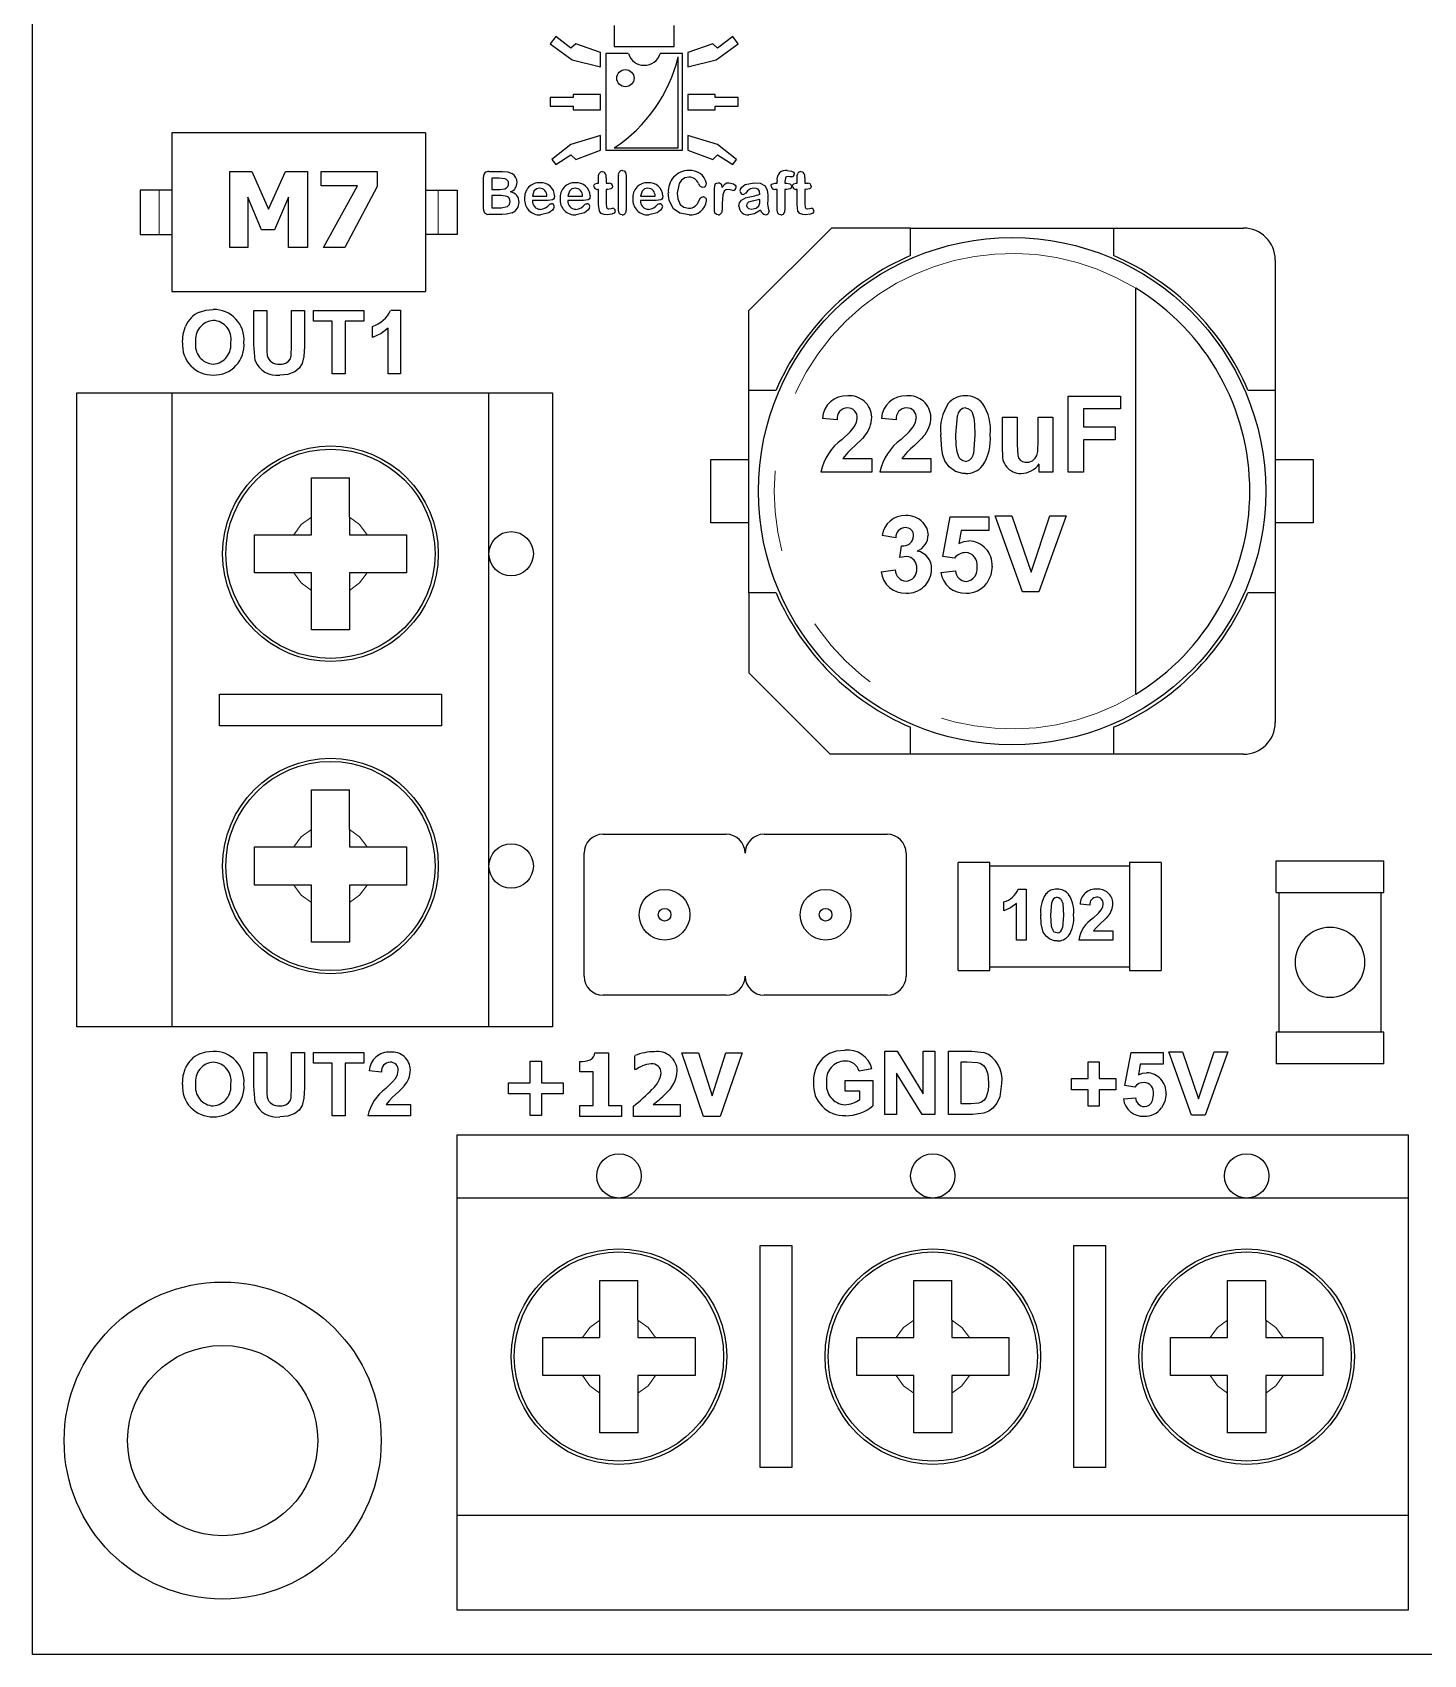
# Model space of a CAD drawing. Header units: millimetres. Extents: x 8.5 to 21.2, y 4.9 to 15.7.
# Drawn here: x 8.463 to 10.657, y 10.17 to 12.729 of the extents above; entities that cross this region are included whole.
import ezdxf

# ---------------------------------------------------------------- set-up
doc = ezdxf.new("R2010")
doc.units = ezdxf.units.MM
doc.linetypes.add('PHANTOM', pattern=[1.27, 0.635, -0.127, 0.127, -0.127, 0.127, -0.127])

msp = doc.modelspace()

# ---------------------------------------------------------------- linework, layer by layer
at = {"color": 7, "linetype": 'Continuous', "lineweight": 25}
for p, q in [((8.4629, 10.1701), (8.4629, 14.5451)), ((9.2882, 12.7223), (9.2795, 12.7109)), ((9.3122, 12.7039), (9.2882, 12.7223)), ((9.3803, 12.7399), (9.3803, 12.7064)), ((9.4752, 12.7064), (9.4752, 12.7399)), ((9.5673, 12.7223), (9.5433, 12.7039)), ((9.5761, 12.7109), (9.5673, 12.7223)), ((9.2795, 12.7109), (9.3142, 12.6856)), ((9.3197, 12.7109), (9.3122, 12.7039)), ((9.3589, 12.6969), (9.3197, 12.7109)), ((9.3589, 12.6743), (9.3589, 12.6969)), ((9.3671, 12.6954), (9.3671, 12.5428)), ((9.4027, 12.6954), (9.3671, 12.6954)), ((9.3803, 12.7064), (9.4752, 12.7064)), ((9.4884, 12.6954), (9.4528, 12.6954)), ((9.4884, 12.5428), (9.4884, 12.6954)), ((9.5358, 12.7109), (9.4966, 12.6969)), ((9.4966, 12.6969), (9.4966, 12.6743)), ((9.5433, 12.7039), (9.5358, 12.7109)), ((9.5414, 12.6856), (9.5761, 12.7109)), ((9.3142, 12.6856), (9.3589, 12.6743)), ((9.4813, 12.5465), (9.4813, 12.6904)), ((9.4966, 12.6743), (9.5414, 12.6856)), ((9.2795, 12.6261), (9.2795, 12.6126)), ((9.3156, 12.6261), (9.2795, 12.6261)), ((9.3156, 12.631), (9.3156, 12.6261)), ((9.3589, 12.631), (9.3156, 12.631)), ((9.3589, 12.6067), (9.3589, 12.631)), ((9.4966, 12.631), (9.4966, 12.6067)), ((9.5399, 12.631), (9.4966, 12.631)), ((9.5399, 12.6261), (9.5399, 12.631)), ((9.5761, 12.6261), (9.5399, 12.6261)), ((9.5761, 12.6126), (9.5761, 12.6261)), ((9.2795, 12.6126), (9.3156, 12.6126)), ((9.3156, 12.6126), (9.3156, 12.6067)), ((9.3156, 12.6067), (9.3589, 12.6067)), ((9.4966, 12.6067), (9.5399, 12.6067)), ((9.5399, 12.6126), (9.5761, 12.6126)), ((9.5399, 12.6067), (9.5399, 12.6126)), ((9.0829, 12.5701), (8.6829, 12.5701)), ((8.6829, 12.5701), (8.6829, 12.3201)), ((9.0829, 12.5701), (9.0829, 12.3201)), ((9.3589, 12.5659), (9.3122, 12.5521)), ((9.3589, 12.5428), (9.3589, 12.5659)), ((9.4966, 12.5659), (9.4966, 12.5428)), ((9.5433, 12.5521), (9.4966, 12.5659)), ((9.3122, 12.5521), (9.282, 12.5284)), ((9.3197, 12.5282), (9.3589, 12.5428)), ((9.3671, 12.5428), (9.4884, 12.5428)), ((9.3803, 12.5465), (9.4813, 12.5465)), ((9.4966, 12.5428), (9.5358, 12.5282)), ((9.5735, 12.5284), (9.5433, 12.5521)), ((9.282, 12.5284), (9.2882, 12.5205)), ((9.2882, 12.5205), (9.3122, 12.5359)), ((9.3122, 12.5359), (9.3197, 12.5282)), ((9.5358, 12.5282), (9.5433, 12.5359)), ((9.5433, 12.5359), (9.5673, 12.5205)), ((9.5673, 12.5205), (9.5735, 12.5284)), ((8.774, 12.5094), (8.8087, 12.5094)), ((8.774, 12.3894), (8.774, 12.5094)), ((8.8087, 12.5094), (8.8354, 12.4501)), ((8.8354, 12.4501), (8.8618, 12.5094)), ((8.8618, 12.5094), (8.8965, 12.5094)), ((8.8965, 12.5094), (8.8965, 12.3894)), ((8.9184, 12.5094), (9.0067, 12.5094)), ((8.9184, 12.4867), (8.9184, 12.5094)), ((8.9756, 12.4867), (8.9184, 12.4867)), ((8.922, 12.3894), (8.9756, 12.4867)), ((9.0067, 12.5094), (9.0067, 12.4855)), ((9.1744, 12.4502), (9.1744, 12.5008)), ((9.1827, 12.5092), (9.2045, 12.5092)), ((9.1988, 12.4987), (9.1876, 12.4987)), ((9.1876, 12.4987), (9.1876, 12.4812)), ((9.3542, 12.4908), (9.3556, 12.4908)), ((9.3556, 12.4908), (9.3556, 12.4984)), ((9.3678, 12.4995), (9.3678, 12.4908)), ((9.3678, 12.4908), (9.3724, 12.4908)), ((9.3871, 12.4486), (9.3871, 12.5033)), ((9.3993, 12.5033), (9.3993, 12.4486)), ((9.6343, 12.4908), (9.6373, 12.4908)), ((9.6373, 12.4908), (9.6373, 12.4947)), ((9.6496, 12.4937), (9.6496, 12.4908)), ((9.6496, 12.4908), (9.6527, 12.4908)), ((9.6674, 12.4908), (9.6688, 12.4908)), ((9.6688, 12.4908), (9.6688, 12.4984)), ((9.6811, 12.4995), (9.6811, 12.4908)), ((9.6811, 12.4908), (9.6857, 12.4908)), ((8.6329, 12.4801), (8.6329, 12.4101)), ((8.6629, 12.4801), (8.6329, 12.4801)), ((8.6829, 12.4801), (8.6629, 12.4801)), ((8.8242, 12.4176), (8.8024, 12.4689)), ((8.8024, 12.4689), (8.8024, 12.3894)), ((8.8666, 12.4689), (8.8448, 12.4176)), ((8.8666, 12.3894), (8.8666, 12.4689)), ((9.0067, 12.4855), (8.9555, 12.3894)), ((9.0829, 12.4801), (9.1029, 12.4801)), ((9.1029, 12.4801), (9.1329, 12.4801)), ((9.1329, 12.4801), (9.1329, 12.4101)), ((9.1876, 12.4812), (9.2002, 12.4812)), ((9.1876, 12.4716), (9.1876, 12.4523)), ((9.202, 12.4716), (9.1876, 12.4716)), ((9.2514, 12.4707), (9.2743, 12.4707)), ((9.2761, 12.4637), (9.2514, 12.4637)), ((9.3074, 12.4707), (9.3303, 12.4707)), ((9.3321, 12.4637), (9.3074, 12.4637)), ((9.3556, 12.4812), (9.3539, 12.4812)), ((9.3556, 12.4575), (9.3556, 12.4812)), ((9.3702, 12.4812), (9.3678, 12.4812)), ((9.3678, 12.4812), (9.3678, 12.4585)), ((9.4221, 12.4707), (9.4449, 12.4707)), ((9.4467, 12.4637), (9.4221, 12.4637)), ((9.5384, 12.4485), (9.5384, 12.4833)), ((9.6102, 12.4638), (9.6102, 12.4654)), ((9.6373, 12.4812), (9.6339, 12.4812)), ((9.6373, 12.4485), (9.6373, 12.4812)), ((9.6527, 12.4812), (9.6496, 12.4812)), ((9.6496, 12.4812), (9.6496, 12.4485)), ((9.6688, 12.4812), (9.6671, 12.4812)), ((9.6688, 12.4575), (9.6688, 12.4812)), ((9.6834, 12.4812), (9.6811, 12.4812)), ((9.6811, 12.4812), (9.6811, 12.4585)), ((9.2032, 12.4418), (9.1827, 12.4418)), ((9.1876, 12.4523), (9.2024, 12.4523)), ((9.5507, 12.4591), (9.5507, 12.4486)), ((8.6329, 12.4101), (8.6629, 12.4101)), ((8.6629, 12.4101), (8.6829, 12.4101)), ((8.8448, 12.4176), (8.8242, 12.4176)), ((9.1029, 12.4101), (9.0829, 12.4101)), ((9.1329, 12.4101), (9.1029, 12.4101)), ((9.5929, 12.2901), (9.7229, 12.4201)), ((9.8479, 12.4201), (9.7229, 12.4201)), ((9.8479, 12.3768), (9.8479, 12.4201)), ((9.8479, 12.4201), (10.1679, 12.4201)), ((10.1679, 12.4201), (10.3729, 12.4201)), ((10.1679, 12.4201), (10.1679, 12.3768)), ((8.8024, 12.3894), (8.774, 12.3894)), ((8.8965, 12.3894), (8.8666, 12.3894)), ((8.9555, 12.3894), (8.922, 12.3894)), ((10.4229, 12.3701), (10.4229, 12.1647)), ((8.6829, 12.3201), (9.0829, 12.3201)), ((10.2029, 11.6848), (10.2029, 12.3254)), ((8.8122, 12.29), (8.8324, 12.29)), ((8.8122, 12.2366), (8.8122, 12.29)), ((8.8324, 12.29), (8.8324, 12.2358)), ((8.8717, 12.2346), (8.8717, 12.29)), ((8.8717, 12.29), (8.8919, 12.29)), ((8.8919, 12.29), (8.8919, 12.2375)), ((8.9061, 12.29), (8.9855, 12.29)), ((8.9061, 12.2731), (8.9061, 12.29)), ((8.9855, 12.29), (8.9855, 12.2731)), ((9.0279, 12.2904), (9.0434, 12.2904)), ((9.0434, 12.2904), (9.0434, 12.19)), ((9.5929, 12.1647), (9.5929, 12.2901)), ((8.9357, 12.2731), (8.9061, 12.2731)), ((8.9357, 12.19), (8.9357, 12.2731)), ((8.9855, 12.2731), (8.9559, 12.2731)), ((8.9559, 12.2731), (8.9559, 12.19)), ((8.9994, 12.2477), (8.9994, 12.265)), ((9.0242, 12.19), (9.0242, 12.2622)), ((8.8142, 12.2113), (8.8122, 12.2366)), ((8.9559, 12.19), (8.9357, 12.19)), ((9.0434, 12.19), (9.0242, 12.19)), ((8.5329, 11.1601), (8.5329, 12.1601)), ((8.5329, 12.1601), (8.6829, 12.1601)), ((8.6829, 12.1601), (9.1829, 12.1601)), ((8.6829, 12.1601), (8.6829, 11.1601)), ((9.1829, 11.1601), (9.1829, 12.1601)), ((9.1829, 12.1601), (9.2829, 12.1601)), ((9.2829, 12.1601), (9.2829, 11.1601)), ((9.5929, 12.1647), (9.6359, 12.1647)), ((9.5929, 11.8447), (9.5929, 12.1647)), ((10.0963, 12.1551), (10.1787, 12.1551)), ((10.0963, 12.0351), (10.0963, 12.1551)), ((10.1787, 12.1551), (10.1787, 12.1348)), ((10.38, 12.1647), (10.4229, 12.1647)), ((10.4229, 12.1647), (10.4229, 11.8447)), ((10.1787, 12.1348), (10.1205, 12.1348)), ((10.1205, 12.1348), (10.1205, 12.1064)), ((9.7319, 12.1177), (9.7089, 12.1199)), ((9.8251, 12.1177), (9.8022, 12.1199)), ((9.9195, 12.0942), (9.9219, 12.1242)), ((9.9931, 12.0671), (9.9931, 12.122)), ((9.9931, 12.122), (10.0162, 12.122)), ((10.0162, 12.122), (10.0162, 12.0821)), ((10.0492, 12.0854), (10.0492, 12.122)), ((10.0492, 12.122), (10.0722, 12.122)), ((10.0722, 12.122), (10.0722, 12.0351)), ((10.1205, 12.1064), (10.1707, 12.1064)), ((10.1707, 12.1064), (10.1707, 12.0861)), ((9.9493, 12.0942), (9.9469, 12.0643)), ((10.1707, 12.0861), (10.1205, 12.0861)), ((10.1205, 12.0861), (10.1205, 12.0351)), ((9.5329, 12.0551), (9.5929, 12.0551)), ((9.5329, 11.9551), (9.5329, 12.0551)), ((9.7411, 12.0565), (9.7868, 12.0565)), ((9.7868, 12.0565), (9.7868, 12.0351)), ((9.8343, 12.0565), (9.88, 12.0565)), ((9.88, 12.0565), (9.88, 12.0351)), ((10.4229, 12.0551), (10.4829, 12.0551)), ((10.4829, 12.0551), (10.4829, 11.9551)), ((8.9029, 12.0264), (8.9629, 12.0264)), ((8.9029, 11.964), (8.9029, 12.0264)), ((8.9629, 11.964), (8.9629, 12.0264)), ((9.7868, 12.0351), (9.7062, 12.0351)), ((9.88, 12.0351), (9.7994, 12.0351)), ((10.0508, 12.0351), (10.0508, 12.048)), ((10.0722, 12.0351), (10.0508, 12.0351)), ((10.1205, 12.0351), (10.0963, 12.0351)), ((8.9029, 11.9364), (8.9029, 11.964)), ((8.9629, 11.964), (8.9629, 11.9364)), ((9.5929, 11.9551), (9.5329, 11.9551)), ((9.8985, 11.9023), (9.9103, 11.9647)), ((9.9103, 11.9647), (9.9712, 11.9647)), ((9.9712, 11.9647), (9.9712, 11.9432)), ((9.9815, 11.9662), (10.0078, 11.9662)), ((10.0244, 11.8462), (9.9815, 11.9662)), ((10.0078, 11.9662), (10.0382, 11.8774)), ((10.0382, 11.8774), (10.0676, 11.9662)), ((10.0933, 11.9662), (10.0504, 11.8462)), ((10.0676, 11.9662), (10.0933, 11.9662)), ((10.4829, 11.9551), (10.4229, 11.9551)), ((8.8129, 11.9364), (8.8752, 11.9364)), ((8.8129, 11.8764), (8.8129, 11.9364)), ((8.8752, 11.9364), (8.9029, 11.9364)), ((8.9629, 11.9364), (8.9906, 11.9364)), ((8.9906, 11.9364), (9.0529, 11.9364)), ((9.0529, 11.9364), (9.0529, 11.8764)), ((9.8244, 11.9317), (9.8032, 11.9353)), ((9.9277, 11.9432), (9.9241, 11.9228)), ((9.9712, 11.9432), (9.9277, 11.9432)), ((9.8311, 11.9004), (9.8336, 11.9191)), ((9.8416, 11.9021), (9.8311, 11.9004)), ((9.9171, 11.8995), (9.8985, 11.9023)), ((8.8752, 11.8764), (8.8129, 11.8764)), ((8.9029, 11.8764), (8.8752, 11.8764)), ((8.9029, 11.8487), (8.9029, 11.8764)), ((8.9629, 11.8764), (8.9629, 11.8487)), ((8.9906, 11.8764), (8.9629, 11.8764)), ((9.0529, 11.8764), (8.9906, 11.8764)), ((9.8014, 11.8781), (9.8236, 11.8809)), ((9.8957, 11.877), (9.9187, 11.8794)), ((8.9029, 11.7864), (8.9029, 11.8487)), ((8.9629, 11.8487), (8.9629, 11.7864)), ((9.6359, 11.8447), (9.5929, 11.8447)), ((9.5929, 11.8447), (9.5929, 11.7185)), ((10.0504, 11.8462), (10.0244, 11.8462)), ((10.4229, 11.8447), (10.38, 11.8447)), ((10.4229, 11.8447), (10.4229, 11.6401)), ((8.9629, 11.7864), (8.9029, 11.7864)), ((9.7213, 11.5901), (9.5929, 11.7185)), ((8.7579, 11.6851), (9.1079, 11.6851)), ((8.7579, 11.6351), (8.7579, 11.6851)), ((9.1079, 11.6851), (9.1079, 11.6351)), ((9.1079, 11.6351), (8.7579, 11.6351)), ((9.8479, 11.5901), (9.8479, 11.6327)), ((10.1679, 11.6327), (10.1679, 11.5901)), ((9.8479, 11.5901), (9.7213, 11.5901)), ((10.1679, 11.5901), (9.8479, 11.5901)), ((10.3729, 11.5901), (10.1679, 11.5901)), ((8.9029, 11.5339), (8.9629, 11.5339)), ((8.9029, 11.4715), (8.9029, 11.5339)), ((8.9629, 11.4715), (8.9629, 11.5339)), ((8.9029, 11.4439), (8.9029, 11.4715)), ((8.9629, 11.4715), (8.9629, 11.4439)), ((9.3629, 11.4641), (9.5569, 11.4641)), ((9.6169, 11.4641), (9.8109, 11.4641)), ((8.8129, 11.4439), (8.8752, 11.4439)), ((8.8129, 11.3839), (8.8129, 11.4439)), ((8.8752, 11.4439), (8.9029, 11.4439)), ((8.9629, 11.4439), (8.9906, 11.4439)), ((8.9906, 11.4439), (9.0529, 11.4439)), ((9.0529, 11.4439), (9.0529, 11.3839)), ((9.3329, 11.2401), (9.3329, 11.4341)), ((9.8409, 11.4341), (9.8409, 11.2401)), ((9.9729, 11.4192), (9.9229, 11.4192)), ((9.9229, 11.2492), (9.9229, 11.4192)), ((9.9729, 11.2492), (9.9729, 11.4192)), ((9.9729, 11.4142), (10.1929, 11.4142)), ((10.1929, 11.4192), (10.1929, 11.2492)), ((10.2429, 11.4192), (10.1929, 11.4192)), ((10.2429, 11.4192), (10.2429, 11.2492)), ((10.4244, 11.372), (10.4244, 11.422)), ((10.4244, 11.422), (10.5944, 11.422)), ((10.5944, 11.372), (10.5944, 11.422)), ((8.8752, 11.3839), (8.8129, 11.3839)), ((8.9029, 11.3839), (8.8752, 11.3839)), ((8.9029, 11.3562), (8.9029, 11.3839)), ((8.9629, 11.3839), (8.9629, 11.3562)), ((8.9906, 11.3839), (8.9629, 11.3839)), ((9.0529, 11.3839), (8.9906, 11.3839)), ((10.0178, 11.3774), (10.0303, 11.3774)), ((10.0303, 11.3774), (10.0303, 11.2971)), ((10.4244, 11.372), (10.5944, 11.372)), ((10.4294, 11.152), (10.4294, 11.372)), ((10.5894, 11.372), (10.5894, 11.152)), ((8.9029, 11.2939), (8.9029, 11.3562)), ((8.9629, 11.3562), (8.9629, 11.2939)), ((9.9951, 11.3433), (9.9951, 11.3572)), ((10.0149, 11.2971), (10.0149, 11.3549)), ((10.0691, 11.3366), (10.0707, 11.3566)), ((10.089, 11.3366), (10.0874, 11.3166)), ((10.1304, 11.3522), (10.1151, 11.3537)), ((10.1366, 11.3114), (10.167, 11.3114)), ((10.167, 11.3114), (10.167, 11.2971)), ((8.9629, 11.2939), (8.9029, 11.2939)), ((10.0303, 11.2971), (10.0149, 11.2971)), ((10.167, 11.2971), (10.1133, 11.2971)), ((9.9229, 11.2492), (9.9729, 11.2492)), ((10.1929, 11.2542), (9.9729, 11.2542)), ((10.1929, 11.2492), (10.2429, 11.2492)), ((9.5569, 11.2101), (9.3629, 11.2101)), ((9.8109, 11.2101), (9.6169, 11.2101)), ((8.6829, 11.1601), (8.5329, 11.1601)), ((9.1829, 11.1601), (8.6829, 11.1601)), ((9.2829, 11.1601), (9.1829, 11.1601)), ((10.4244, 11.152), (10.4244, 11.102)), ((10.5944, 11.152), (10.4244, 11.152)), ((10.5944, 11.102), (10.5944, 11.152)), ((8.8122, 11.12), (8.8324, 11.12)), ((8.8122, 11.0666), (8.8122, 11.12)), ((8.8324, 11.12), (8.8324, 11.0658)), ((8.8717, 11.12), (8.8919, 11.12)), ((8.8717, 11.0646), (8.8717, 11.12)), ((8.8919, 11.12), (8.8919, 11.0675)), ((8.9061, 11.12), (8.9855, 11.12)), ((8.9061, 11.1031), (8.9061, 11.12)), ((8.9855, 11.12), (8.9855, 11.1031)), ((9.2479, 11.0718), (9.2479, 11.1059)), ((9.2479, 11.1059), (9.2656, 11.1059)), ((9.2656, 11.1059), (9.2656, 11.0718)), ((9.3262, 11.0893), (9.3262, 11.1056)), ((9.3497, 11.1192), (9.3716, 11.1192)), ((9.3716, 11.1192), (9.3716, 11.0364)), ((9.4132, 11.0929), (9.4132, 11.1147)), ((9.4872, 11.119), (9.5132, 11.119)), ((9.5215, 11.019), (9.4872, 11.119)), ((9.5132, 11.119), (9.535, 11.0512)), ((9.535, 11.0512), (9.5567, 11.119)), ((9.5821, 11.119), (9.5477, 11.019)), ((9.5567, 11.119), (9.5821, 11.119)), ((9.807, 11.0218), (9.807, 11.1218)), ((9.807, 11.1218), (9.8266, 11.1218)), ((9.8266, 11.1218), (9.8676, 11.0547)), ((9.8676, 11.0547), (9.8676, 11.1218)), ((9.8676, 11.1218), (9.8863, 11.1218)), ((9.8863, 11.1218), (9.8863, 11.0218)), ((9.9076, 11.1218), (9.9446, 11.1218)), ((9.9076, 11.0218), (9.9076, 11.1218)), ((9.9278, 11.1049), (9.9369, 11.1049)), ((9.9278, 11.0387), (9.9278, 11.1049)), ((9.9369, 11.1049), (9.9535, 11.1039)), ((9.9446, 11.1218), (9.9636, 11.1199)), ((10.1277, 11.079), (10.1277, 11.105)), ((10.1277, 11.105), (10.1452, 11.105)), ((10.1452, 11.105), (10.1452, 11.079)), ((10.1857, 11.0675), (10.1956, 11.1195)), ((10.1956, 11.1195), (10.2463, 11.1195)), ((10.2463, 11.1195), (10.2463, 11.1016)), ((10.2907, 11.0208), (10.255, 11.1208)), ((10.255, 11.1208), (10.2768, 11.1208)), ((10.2768, 11.1208), (10.3022, 11.0468)), ((10.3022, 11.0468), (10.3267, 11.1208)), ((10.3481, 11.1208), (10.3123, 11.0208)), ((10.3267, 11.1208), (10.3481, 11.1208)), ((8.9357, 11.1031), (8.9061, 11.1031)), ((8.9357, 11.02), (8.9357, 11.1031)), ((8.9855, 11.1031), (8.9559, 11.1031)), ((8.9559, 11.1031), (8.9559, 11.02)), ((9.0133, 11.0888), (8.9942, 11.0907)), ((9.3472, 11.0893), (9.3262, 11.0893)), ((9.3472, 11.0364), (9.3472, 11.0893)), ((9.4151, 11.0929), (9.4132, 11.0929)), ((9.7869, 11.0941), (9.7668, 11.0903)), ((9.8661, 11.0218), (9.8257, 11.0874)), ((9.8257, 11.0874), (9.8257, 11.0218)), ((10.1015, 11.079), (10.1277, 11.079)), ((10.1015, 11.0611), (10.1015, 11.079)), ((10.1452, 11.079), (10.1715, 11.079)), ((10.1715, 11.079), (10.1715, 11.0611)), ((10.2101, 11.1016), (10.2071, 11.0846)), ((10.2463, 11.1016), (10.2101, 11.1016)), ((10.5944, 11.102), (10.4244, 11.102)), ((8.8142, 11.0413), (8.8122, 11.0666)), ((9.2135, 11.0544), (9.2135, 11.0718)), ((9.2135, 11.0718), (9.2479, 11.0718)), ((9.2479, 11.0544), (9.2135, 11.0544)), ((9.2479, 11.0203), (9.2479, 11.0544)), ((9.2656, 11.0718), (9.3, 11.0718)), ((9.3, 11.0544), (9.2656, 11.0544)), ((9.2656, 11.0544), (9.2656, 11.0203)), ((9.3, 11.0718), (9.3, 11.0544)), ((9.7446, 11.0585), (9.7446, 11.0754)), ((9.7446, 11.0754), (9.7882, 11.0754)), ((9.7677, 11.0585), (9.7446, 11.0585)), ((9.7677, 11.0458), (9.7677, 11.0585)), ((9.7882, 11.0754), (9.7882, 11.0356)), ((9.9915, 11.0708), (9.9885, 11.0496)), ((10.1277, 11.0611), (10.1015, 11.0611)), ((10.1277, 11.0352), (10.1277, 11.0611)), ((10.1715, 11.0611), (10.1452, 11.0611)), ((10.1452, 11.0611), (10.1452, 11.0352)), ((10.2013, 11.0652), (10.1857, 11.0675)), ((9.021, 11.0378), (9.059, 11.0378)), ((9.059, 11.0378), (9.059, 11.02)), ((9.3262, 11.019), (9.3262, 11.0364)), ((9.3262, 11.0364), (9.3472, 11.0364)), ((9.3716, 11.0364), (9.3922, 11.0364)), ((9.3922, 11.0364), (9.3922, 11.019)), ((9.4108, 11.019), (9.4108, 11.0353)), ((9.4419, 11.0379), (9.4843, 11.0379)), ((9.4843, 11.0379), (9.4843, 11.019)), ((9.9429, 11.0387), (9.9278, 11.0387)), ((9.9551, 11.0397), (9.9429, 11.0387)), ((10.1452, 11.0352), (10.1277, 11.0352)), ((10.1835, 11.0465), (10.2026, 11.0485)), ((8.9559, 11.02), (8.9357, 11.02)), ((9.059, 11.02), (8.9919, 11.02)), ((9.2656, 11.0203), (9.2479, 11.0203)), ((9.3922, 11.019), (9.3262, 11.019)), ((9.4843, 11.019), (9.4108, 11.019)), ((9.5477, 11.019), (9.5215, 11.019)), ((9.8257, 11.0218), (9.807, 11.0218)), ((9.8863, 11.0218), (9.8661, 11.0218)), ((9.9456, 11.0218), (9.9076, 11.0218)), ((9.9635, 11.0239), (9.9456, 11.0218)), ((10.3123, 11.0208), (10.2907, 11.0208)), ((9.1329, 10.9901), (10.6329, 10.9901)), ((9.1329, 10.8901), (9.1329, 10.9901)), ((10.6329, 10.9901), (10.6329, 10.8901)), ((10.6329, 10.8901), (9.1329, 10.8901)), ((9.1329, 10.3901), (9.1329, 10.8901)), ((10.6329, 10.8901), (10.6329, 10.3901)), ((9.6104, 10.8151), (9.6604, 10.8151)), ((9.6104, 10.4651), (9.6104, 10.8151)), ((9.6604, 10.8151), (9.6604, 10.4651)), ((10.1054, 10.8151), (10.1554, 10.8151)), ((10.1054, 10.4651), (10.1054, 10.8151)), ((10.1554, 10.8151), (10.1554, 10.4651)), ((9.3579, 10.7601), (9.4179, 10.7601)), ((9.3579, 10.6978), (9.3579, 10.7601)), ((9.4179, 10.6978), (9.4179, 10.7601)), ((9.8529, 10.7601), (9.9129, 10.7601)), ((9.8529, 10.6978), (9.8529, 10.7601)), ((9.9129, 10.6978), (9.9129, 10.7601)), ((10.3479, 10.7601), (10.4079, 10.7601)), ((10.3479, 10.6978), (10.3479, 10.7601)), ((10.4079, 10.6978), (10.4079, 10.7601)), ((9.3579, 10.6701), (9.3579, 10.6978)), ((9.4179, 10.6978), (9.4179, 10.6701)), ((9.8529, 10.6701), (9.8529, 10.6978)), ((9.9129, 10.6978), (9.9129, 10.6701)), ((10.3479, 10.6701), (10.3479, 10.6978)), ((10.4079, 10.6978), (10.4079, 10.6701)), ((9.2679, 10.6701), (9.3302, 10.6701)), ((9.2679, 10.6101), (9.2679, 10.6701)), ((9.3302, 10.6701), (9.3579, 10.6701)), ((9.4179, 10.6701), (9.4456, 10.6701)), ((9.4456, 10.6701), (9.5079, 10.6701)), ((9.5079, 10.6701), (9.5079, 10.6101)), ((9.7629, 10.6701), (9.8252, 10.6701)), ((9.7629, 10.6101), (9.7629, 10.6701)), ((9.8252, 10.6701), (9.8529, 10.6701)), ((9.9129, 10.6701), (9.9406, 10.6701)), ((9.9406, 10.6701), (10.0029, 10.6701)), ((10.0029, 10.6701), (10.0029, 10.6101)), ((10.2579, 10.6701), (10.3202, 10.6701)), ((10.2579, 10.6101), (10.2579, 10.6701)), ((10.3202, 10.6701), (10.3479, 10.6701)), ((10.4079, 10.6701), (10.4356, 10.6701)), ((10.4356, 10.6701), (10.4979, 10.6701)), ((10.4979, 10.6701), (10.4979, 10.6101)), ((9.3302, 10.6101), (9.2679, 10.6101)), ((9.3579, 10.6101), (9.3302, 10.6101)), ((9.3579, 10.5825), (9.3579, 10.6101)), ((9.4179, 10.6101), (9.4179, 10.5825)), ((9.4456, 10.6101), (9.4179, 10.6101)), ((9.5079, 10.6101), (9.4456, 10.6101)), ((9.8252, 10.6101), (9.7629, 10.6101)), ((9.8529, 10.6101), (9.8252, 10.6101)), ((9.8529, 10.5825), (9.8529, 10.6101)), ((9.9129, 10.6101), (9.9129, 10.5825)), ((9.9406, 10.6101), (9.9129, 10.6101)), ((10.0029, 10.6101), (9.9406, 10.6101)), ((10.3202, 10.6101), (10.2579, 10.6101)), ((10.3479, 10.6101), (10.3202, 10.6101)), ((10.3479, 10.5825), (10.3479, 10.6101)), ((10.4079, 10.6101), (10.4079, 10.5825)), ((10.4356, 10.6101), (10.4079, 10.6101)), ((10.4979, 10.6101), (10.4356, 10.6101)), ((9.3579, 10.5201), (9.3579, 10.5825)), ((9.4179, 10.5825), (9.4179, 10.5201)), ((9.8529, 10.5201), (9.8529, 10.5825)), ((9.9129, 10.5825), (9.9129, 10.5201)), ((10.3479, 10.5201), (10.3479, 10.5825)), ((10.4079, 10.5825), (10.4079, 10.5201)), ((9.4179, 10.5201), (9.3579, 10.5201)), ((9.9129, 10.5201), (9.8529, 10.5201)), ((10.4079, 10.5201), (10.3479, 10.5201)), ((9.6604, 10.4651), (9.6104, 10.4651)), ((10.1554, 10.4651), (10.1054, 10.4651)), ((9.1329, 10.3901), (10.6329, 10.3901)), ((9.1329, 10.2401), (9.1329, 10.3901)), ((10.6329, 10.3901), (10.6329, 10.2401)), ((10.6329, 10.2401), (9.1329, 10.2401)), ((12.7629, 10.1701), (8.4629, 10.1701))]:
    msp.add_line(p, q, dxfattribs=at)
at = {"color": 8, "linetype": 'PHANTOM', "lineweight": 18}
for p, q in [((8.6629, 12.4101), (8.6629, 12.4801)), ((9.1029, 12.4801), (9.1029, 12.4101))]:
    msp.add_line(p, q, dxfattribs=at)
at = {"color": 7, "linetype": 'Continuous', "lineweight": 25, "flags": 128}
for points in [[(9.2137, 12.4902), (9.2135, 12.4926), (9.2125, 12.4949), (9.2108, 12.4966), (9.2085, 12.4976), (9.1988, 12.4987)], [(9.2045, 12.5092), (9.2129, 12.5086), (9.2191, 12.5062)], [(9.2125, 12.4859), (9.2135, 12.4882), (9.2137, 12.4902)], [(9.3483, 12.486), (9.3489, 12.4883), (9.3506, 12.49), (9.3542, 12.4908)], [(9.3556, 12.4984), (9.3557, 12.5029), (9.3566, 12.5063)], [(9.3617, 12.5092), (9.3642, 12.5086), (9.3659, 12.5074)], [(9.3779, 12.486), (9.3773, 12.4835), (9.3764, 12.4826), (9.3753, 12.482), (9.3702, 12.4812)], [(9.3931, 12.5109), (9.3961, 12.5102), (9.3983, 12.508), (9.3993, 12.5033)], [(9.4983, 12.5004), (9.4919, 12.4993), (9.4864, 12.4957), (9.4827, 12.4904), (9.4798, 12.4754)], [(9.5384, 12.4833), (9.5396, 12.489), (9.5404, 12.4902), (9.5416, 12.4911), (9.5444, 12.4917)], [(9.5444, 12.4917), (9.5464, 12.4914), (9.5482, 12.4904), (9.5494, 12.4888), (9.5503, 12.4841)], [(9.5503, 12.4841), (9.5553, 12.4901), (9.5582, 12.4913), (9.5612, 12.4917)], [(9.5612, 12.4917), (9.5684, 12.4901), (9.5714, 12.488), (9.5724, 12.4864), (9.5727, 12.4846)], [(9.5791, 12.4781), (9.5798, 12.4815), (9.5816, 12.4846), (9.5871, 12.489), (9.601, 12.4917)], [(9.601, 12.4917), (9.6104, 12.4908), (9.6187, 12.4865), (9.6218, 12.4798), (9.6225, 12.4725)], [(9.628, 12.486), (9.6282, 12.4877), (9.6291, 12.4892), (9.6304, 12.4901), (9.6343, 12.4908)], [(9.6549, 12.5013), (9.6523, 12.5009), (9.6511, 12.5002), (9.6504, 12.499), (9.6496, 12.4937)], [(9.6527, 12.4908), (9.6574, 12.49), (9.6584, 12.4894), (9.6592, 12.4885), (9.6597, 12.4874), (9.6599, 12.4862)], [(9.6599, 12.4862), (9.6594, 12.4837), (9.6588, 12.4826), (9.6577, 12.4819), (9.6527, 12.4812)], [(9.6534, 12.5109), (9.6602, 12.5101), (9.6632, 12.5084), (9.6641, 12.507), (9.6644, 12.5053)], [(9.6605, 12.5008), (9.6574, 12.5011), (9.6549, 12.5013)], [(9.6616, 12.486), (9.6621, 12.4883), (9.6638, 12.49), (9.6674, 12.4908)], [(9.6688, 12.4984), (9.6689, 12.5029), (9.6698, 12.5063)], [(9.6749, 12.5092), (9.6775, 12.5086), (9.6791, 12.5074)], [(9.6912, 12.486), (9.6905, 12.4835), (9.6897, 12.4826), (9.6885, 12.482), (9.6834, 12.4812)], [(9.2002, 12.4812), (9.2079, 12.4821), (9.2106, 12.4835), (9.2125, 12.4859)], [(9.2164, 12.4621), (9.2153, 12.4668), (9.2137, 12.4687), (9.2116, 12.47), (9.202, 12.4716)], [(9.2024, 12.4523), (9.2119, 12.4541), (9.2139, 12.4555), (9.2154, 12.4574), (9.2164, 12.4621)], [(9.2628, 12.4829), (9.2578, 12.4818), (9.2539, 12.4784), (9.2514, 12.4707)], [(9.2865, 12.471), (9.2859, 12.4674), (9.2849, 12.4659), (9.2833, 12.4649), (9.2761, 12.4637)], [(9.3188, 12.4829), (9.3138, 12.4818), (9.3099, 12.4784), (9.3074, 12.4707)], [(9.3425, 12.471), (9.3419, 12.4674), (9.3409, 12.4659), (9.3393, 12.4649), (9.3321, 12.4637)], [(9.4335, 12.4829), (9.4284, 12.4818), (9.4246, 12.4784), (9.4221, 12.4707)], [(9.4571, 12.471), (9.4565, 12.4674), (9.4555, 12.4659), (9.454, 12.4649), (9.4467, 12.4637)], [(9.4742, 12.4504), (9.4673, 12.4638), (9.4658, 12.4756)], [(9.4798, 12.4754), (9.4808, 12.466), (9.4847, 12.4574), (9.4905, 12.4529), (9.4978, 12.4514)], [(9.514, 12.4632), (9.5164, 12.4679), (9.5182, 12.469), (9.5203, 12.4693)], [(9.5596, 12.4812), (9.5564, 12.4805), (9.5539, 12.4784), (9.5516, 12.4723), (9.5507, 12.4591)], [(9.5677, 12.4795), (9.5632, 12.4807), (9.5596, 12.4812)], [(9.5769, 12.4548), (9.578, 12.4601), (9.5812, 12.4644), (9.5888, 12.4681)], [(9.6009, 12.4829), (9.5952, 12.4822), (9.5906, 12.4789), (9.5881, 12.4751), (9.5843, 12.4732)], [(9.6102, 12.4654), (9.5982, 12.4627), (9.5924, 12.4609), (9.59, 12.459), (9.5894, 12.4576), (9.5892, 12.456)], [(9.6102, 12.4733), (9.6094, 12.4781), (9.6087, 12.4799), (9.6075, 12.4814), (9.6043, 12.4827), (9.6009, 12.4829)], [(9.6085, 12.4551), (9.61, 12.4598), (9.6102, 12.4638)], [(9.6225, 12.4725), (9.6225, 12.4645), (9.6224, 12.4582)], [(9.2196, 12.4442), (9.2105, 12.4421), (9.2032, 12.4418)], [(9.2857, 12.4544), (9.2848, 12.4511), (9.2829, 12.4483), (9.2775, 12.444), (9.2642, 12.4409)], [(9.2786, 12.4577), (9.2801, 12.4584), (9.2814, 12.4585)], [(9.3417, 12.4544), (9.3408, 12.4511), (9.3389, 12.4483), (9.3335, 12.444), (9.3202, 12.4409)], [(9.3346, 12.4577), (9.3361, 12.4584), (9.3374, 12.4585)], [(9.3691, 12.4409), (9.3644, 12.4413), (9.3601, 12.443), (9.3571, 12.4466), (9.3556, 12.4575)], [(9.3678, 12.4585), (9.3682, 12.4533), (9.3687, 12.4521), (9.3696, 12.4512), (9.3708, 12.4507), (9.3721, 12.4506)], [(9.382, 12.4471), (9.3816, 12.4452), (9.3804, 12.4437), (9.3769, 12.4419), (9.3691, 12.4409)], [(9.3721, 12.4506), (9.3754, 12.451), (9.378, 12.4513)], [(9.3931, 12.4409), (9.3902, 12.4417), (9.3881, 12.4439), (9.3871, 12.4486)], [(9.4564, 12.4544), (9.4554, 12.4511), (9.4535, 12.4483), (9.4481, 12.444), (9.4348, 12.4409)], [(9.4492, 12.4577), (9.4507, 12.4584), (9.452, 12.4585)], [(9.4985, 12.4409), (9.4838, 12.4435), (9.4742, 12.4504)], [(9.5445, 12.4409), (9.5416, 12.4417), (9.5394, 12.4439), (9.5384, 12.4485)], [(9.5892, 12.456), (9.59, 12.453), (9.5923, 12.4509), (9.597, 12.4497)], [(9.611, 12.4485), (9.6015, 12.4425), (9.5929, 12.4409)], [(9.597, 12.4497), (9.6041, 12.4513), (9.6085, 12.4551)], [(9.6224, 12.4582), (9.6235, 12.4513), (9.6248, 12.446)], [(9.6434, 12.4409), (9.6405, 12.4417), (9.6383, 12.4438), (9.6373, 12.4485)], [(9.6824, 12.4409), (9.6777, 12.4413), (9.6734, 12.443), (9.6703, 12.4466), (9.6688, 12.4575)], [(9.6811, 12.4585), (9.6814, 12.4533), (9.6819, 12.4521), (9.6828, 12.4512), (9.684, 12.4507), (9.6853, 12.4506)], [(9.6952, 12.4471), (9.6948, 12.4452), (9.6936, 12.4437), (9.6902, 12.4419), (9.6824, 12.4409)], [(9.6853, 12.4506), (9.6886, 12.451), (9.6913, 12.4513)], [(8.7263, 12.2877), (8.7364, 12.2907), (8.7479, 12.2917)], [(8.6995, 12.2394), (8.7007, 12.2534), (8.7041, 12.265)], [(9.0242, 12.2622), (9.0128, 12.2537), (8.9994, 12.2477)], [(8.8324, 12.2358), (8.8326, 12.2252), (8.8331, 12.2191)], [(8.8526, 12.2055), (8.8566, 12.2057), (8.8628, 12.2073), (8.8668, 12.2101), (8.8697, 12.214), (8.871, 12.2186), (8.8717, 12.2346)], [(8.8919, 12.2375), (8.8919, 12.2335), (8.8911, 12.2175), (8.8884, 12.2063), (8.8837, 12.1989), (8.8768, 12.1934), (8.8656, 12.1894), (8.8533, 12.1883)], [(9.9344, 12.1364), (9.9384, 12.1357), (9.9419, 12.1337), (9.9443, 12.1307), (9.9477, 12.121), (9.9489, 12.1107), (9.9493, 12.0942)], [(9.74, 12.0867), (9.7525, 12.0989), (9.759, 12.1064)], [(9.759, 12.1064), (9.7625, 12.1135), (9.7637, 12.1205)], [(9.8332, 12.0867), (9.8457, 12.0989), (9.8522, 12.1064)], [(9.8522, 12.1064), (9.8557, 12.1135), (9.8569, 12.1205)], [(9.7747, 12.0914), (9.7721, 12.0884), (9.7607, 12.0771), (9.7548, 12.0717), (9.749, 12.0662), (9.7411, 12.0565)], [(9.8679, 12.0914), (9.8653, 12.0884), (9.8539, 12.0771), (9.848, 12.0717), (9.8422, 12.0662), (9.8343, 12.0565)], [(9.9344, 12.033), (9.9304, 12.0332), (9.9186, 12.0364), (9.9087, 12.0436), (9.9021, 12.053), (9.899, 12.0618), (9.897, 12.071), (9.8954, 12.0945)], [(9.9344, 12.0522), (9.9304, 12.0528), (9.9269, 12.0549), (9.9245, 12.0579), (9.9212, 12.0674), (9.9199, 12.0777), (9.9195, 12.0942)], [(10.0162, 12.0821), (10.0162, 12.0781), (10.017, 12.0621), (10.0182, 12.0577), (10.0209, 12.0541), (10.0243, 12.0518), (10.0282, 12.0508), (10.0305, 12.0507)], [(10.0305, 12.0507), (10.0345, 12.0511), (10.04, 12.0532), (10.0445, 12.057), (10.0472, 12.0613), (10.0485, 12.0675), (10.0492, 12.0854)], [(9.8674, 11.9559), (9.8737, 11.9465), (9.8758, 11.9359)], [(9.9241, 11.9228), (9.9318, 11.9257), (9.9398, 11.9266)], [(9.9765, 11.8866), (9.9743, 11.8725), (9.9679, 11.8601)], [(10.079, 11.3647), (10.0817, 11.3642), (10.084, 11.3629), (10.0856, 11.3609), (10.0879, 11.3546), (10.089, 11.3366)], [(10.0149, 11.3549), (10.0057, 11.3481), (9.9951, 11.3433)], [(10.079, 11.2958), (10.075, 11.296), (10.0675, 11.2985), (10.0615, 11.3033), (10.0572, 11.3098), (10.0539, 11.3227), (10.0531, 11.3367)], [(10.079, 11.3085), (10.0764, 11.309), (10.074, 11.3103), (10.0725, 11.3123), (10.0702, 11.3187), (10.0691, 11.3366)], [(10.1358, 11.3316), (10.1442, 11.3397), (10.1485, 11.3447)], [(10.159, 11.3347), (10.1563, 11.3317), (10.1447, 11.3206), (10.1404, 11.3163), (10.1366, 11.3114)], [(10.1485, 11.3447), (10.1509, 11.3494), (10.1517, 11.3541)], [(8.7263, 11.1177), (8.7364, 11.1207), (8.7479, 11.1217)], [(9.7203, 11.1185), (9.7312, 11.1223), (9.7443, 11.1235)], [(8.6995, 11.0694), (8.7007, 11.0834), (8.7041, 11.095)], [(9.02, 11.063), (9.0305, 11.0732), (9.0359, 11.0794)], [(9.0359, 11.0794), (9.0388, 11.0853), (9.0398, 11.0912)], [(9.9535, 11.1039), (9.9574, 11.1027), (9.9627, 11.0994), (9.9664, 11.0946), (9.9696, 11.0858), (9.9707, 11.0718)], [(10.2071, 11.0846), (10.2136, 11.087), (10.2202, 11.0878)], [(8.8324, 11.0658), (8.8326, 11.0552), (8.8331, 11.0491)], [(8.8526, 11.0355), (8.8566, 11.0357), (8.8628, 11.0373), (8.8668, 11.0401), (8.8697, 11.044), (8.871, 11.0486), (8.8717, 11.0646)], [(8.8919, 11.0675), (8.8919, 11.0635), (8.8911, 11.0475), (8.8884, 11.0363), (8.8837, 11.0289), (8.8768, 11.0234), (8.8656, 11.0194), (8.8533, 11.0183)], [(9.049, 11.0669), (9.0464, 11.0639), (9.0407, 11.0582), (9.0303, 11.0486), (9.0253, 11.0436), (9.021, 11.0378)], [(9.9707, 11.0718), (9.9706, 11.0678), (9.97, 11.0598), (9.967, 11.0492), (9.9641, 11.0446), (9.9596, 11.0413), (9.9551, 11.0397)], [(10.2167, 11.0345), (10.2207, 11.0351), (10.2243, 11.0369), (10.2273, 11.0398), (10.2296, 11.0443), (10.231, 11.0525), (10.231, 11.0541)], [(10.2508, 11.0544), (10.249, 11.0427), (10.2436, 11.0324)], [(9.9777, 11.0319), (9.9715, 11.0273), (9.9635, 11.0239)], [(9.9885, 11.0496), (9.9839, 11.0397), (9.9777, 11.0319)]]:
    msp.add_lwpolyline(points, dxfattribs=at)
at = {"color": 8, "linetype": 'PHANTOM', "lineweight": 18, "flags": 128}
for points in [[(8.9029, 11.964), (8.8869, 11.9524), (8.8752, 11.9364)], [(8.9906, 11.9364), (8.9789, 11.9524), (8.9629, 11.964)], [(8.8752, 11.8764), (8.8869, 11.8604), (8.9029, 11.8487)], [(8.9629, 11.8487), (8.9789, 11.8604), (8.9906, 11.8764)], [(8.9029, 11.4715), (8.8869, 11.4599), (8.8752, 11.4439)], [(8.9906, 11.4439), (8.9789, 11.4599), (8.9629, 11.4715)], [(8.8752, 11.3839), (8.8869, 11.3679), (8.9029, 11.3562)], [(8.9629, 11.3562), (8.9789, 11.3679), (8.9906, 11.3839)], [(9.3579, 10.6978), (9.3419, 10.6861), (9.3302, 10.6701)], [(9.4456, 10.6701), (9.4339, 10.6861), (9.4179, 10.6978)], [(9.8529, 10.6978), (9.8369, 10.6861), (9.8252, 10.6701)], [(9.9406, 10.6701), (9.9289, 10.6861), (9.9129, 10.6978)], [(10.3479, 10.6978), (10.3319, 10.6861), (10.3202, 10.6701)], [(10.4356, 10.6701), (10.4239, 10.6861), (10.4079, 10.6978)], [(9.3302, 10.6101), (9.3419, 10.5941), (9.3579, 10.5825)], [(9.4179, 10.5825), (9.4339, 10.5941), (9.4456, 10.6101)], [(9.8252, 10.6101), (9.8369, 10.5941), (9.8529, 10.5825)], [(9.9129, 10.5825), (9.9289, 10.5941), (9.9406, 10.6101)], [(10.3202, 10.6101), (10.3319, 10.5941), (10.3479, 10.5825)], [(10.4079, 10.5825), (10.4239, 10.5941), (10.4356, 10.6101)]]:
    msp.add_lwpolyline(points, dxfattribs=at)
at = {"color": 7, "linetype": 'Continuous', "lineweight": 25}
for centre, radius in [((9.3981, 12.6566), 0.0136), ((10.0079, 12.0051), 0.4), ((8.9329, 11.9064), 0.17), ((8.9329, 11.9064), 0.165), ((9.2179, 11.9064), 0.035), ((8.9329, 11.4139), 0.17), ((8.9329, 11.4139), 0.165), ((9.2179, 11.4139), 0.035), ((9.4599, 11.3371), 0.04), ((9.7139, 11.3371), 0.04), ((9.4599, 11.3371), 0.01), ((9.7139, 11.3371), 0.01), ((9.3879, 10.9251), 0.035), ((9.8829, 10.9251), 0.035), ((10.3779, 10.9251), 0.035), ((9.3879, 10.6401), 0.17), ((9.3879, 10.6401), 0.165), ((9.8829, 10.6401), 0.17), ((9.8829, 10.6401), 0.165), ((10.3779, 10.6401), 0.17), ((10.3779, 10.6401), 0.165), ((8.7629, 10.5076), 0.25), ((8.7629, 10.5076), 0.15)]:
    msp.add_circle(centre, radius, dxfattribs=at)
for centre, radius, start, end in [((9.4278, 12.7031), 0.0262, 197.1589, 342.8411), ((9.2492, 12.746), 0.2387, 303.3145, 346.5338), ((9.1817, 12.5019), 0.00735, 82.3053, 188.4486), ((9.2116, 12.4919), 0.0156, 290.1931, 0.888), ((9.2108, 12.4921), 0.0164, 0.1343, 59.5466), ((9.2622, 12.4686), 0.0231, 87.4262, 185.5228), ((9.265, 12.4703), 0.0215, 2.0778, 94.63), ((9.3182, 12.4686), 0.0231, 87.4262, 185.5228), ((9.321, 12.4703), 0.0215, 2.0778, 94.63), ((9.3532, 12.4861), 0.00492, 180.3584, 277.7487), ((9.3616, 12.5034), 0.00576, 89.4406, 150.5137), ((9.3578, 12.5012), 0.0101, 350.0865, 37.332), ((9.3731, 12.486), 0.00485, 0.2735, 97.4964), ((9.3934, 12.5045), 0.00646, 92.5322, 190.8742), ((9.4328, 12.4686), 0.0231, 87.4262, 185.5228), ((9.4356, 12.4703), 0.0215, 2.0778, 94.63), ((9.4981, 12.4785), 0.0324, 89.9158, 185.0593), ((9.5007, 12.4852), 0.0259, 11.9884, 95.6234), ((9.4982, 12.4838), 0.0166, 22.782, 89.6719), ((9.5206, 12.4919), 0.00729, 193.0848, 268.2744), ((9.5202, 12.4904), 0.00583, 271.4979, 0.9341), ((9.6331, 12.4862), 0.00508, 182.015, 278.9278), ((9.6511, 12.4972), 0.014, 80.5368, 190.3357), ((9.6602, 12.505), 0.0042, 274.2323, 3.9922), ((9.6665, 12.4861), 0.00492, 180.3584, 277.7487), ((9.6749, 12.5034), 0.00576, 89.4406, 150.5137), ((9.6711, 12.5012), 0.0101, 350.0865, 37.332), ((9.6863, 12.486), 0.00485, 0.2735, 97.4964), ((9.2138, 12.4609), 0.0166, 359.9724, 79.0499), ((9.2125, 12.4607), 0.0179, 293.209, 0.7861), ((9.2625, 12.4643), 0.0234, 175.0043, 274.0323), ((9.2642, 12.4625), 0.0128, 174.6516, 268.2882), ((9.2629, 12.4715), 0.0114, 355.8281, 90.2721), ((9.3185, 12.4643), 0.0234, 175.0043, 274.0323), ((9.3202, 12.4625), 0.0128, 174.6516, 268.2882), ((9.3189, 12.4715), 0.0114, 355.8281, 90.2721), ((9.4332, 12.4643), 0.0234, 175.0043, 274.0323), ((9.4348, 12.4625), 0.0128, 174.6516, 268.2882), ((9.4335, 12.4715), 0.0114, 355.8281, 90.2721), ((9.4984, 12.4677), 0.0162, 268.004, 343.947), ((9.5006, 12.4667), 0.0259, 265.5002, 352.2666), ((9.5203, 12.4634), 0.00592, 358.7122, 90.2437), ((9.5675, 12.4846), 0.00515, 271.4509, 0.2409), ((9.584, 12.4781), 0.00489, 180.5021, 272.9503), ((9.5431, 12.7033), 0.2395, 281.0094, 286.2677), ((9.1817, 12.4491), 0.00736, 171.6467, 277.5995), ((9.2625, 12.4698), 0.0202, 273.8037, 323.1128), ((9.2818, 12.4546), 0.00397, 357.4626, 95.3137), ((9.3185, 12.4698), 0.0202, 273.8037, 323.1128), ((9.3378, 12.4546), 0.00397, 357.4626, 95.3137), ((9.3779, 12.4472), 0.00413, 358.9921, 87.7457), ((9.3929, 12.4475), 0.00654, 272.1439, 10.0153), ((9.4331, 12.4698), 0.0202, 273.8037, 323.1128), ((9.4524, 12.4546), 0.00397, 357.4626, 95.3137), ((9.5442, 12.4475), 0.00653, 272.1559, 9.8032), ((9.5914, 12.4554), 0.0145, 182.3496, 275.6347), ((9.6225, 12.4525), 0.0121, 199.492, 252.7507), ((9.619, 12.4468), 0.00582, 268.3999, 352.4976), ((9.6432, 12.4474), 0.00648, 271.8244, 9.2234), ((9.6911, 12.4472), 0.00413, 358.9921, 87.7457), ((10.3729, 12.3701), 0.05, 0, 90), ((10.0079, 12.0047), 0.405, 113.2698, 156.7302), ((10.0079, 12.0047), 0.405, 23.2698, 66.7302), ((10.0079, 12.0051), 0.375, 301.3323, 58.6677), ((8.7451, 12.247), 0.0448, 114.7779, 156.3874), ((8.7492, 12.2441), 0.0475, 354.7879, 91.5617), ((8.9847, 12.3102), 0.0475, 288.0425, 335.3008), ((8.7501, 12.2444), 0.0301, 93.6735, 188.3591), ((8.7468, 12.2451), 0.0294, 350.5384, 87.3405), ((8.747, 12.2359), 0.0476, 175.8052, 271.3918), ((8.7499, 12.2354), 0.03, 171.1321, 266.5875), ((8.7457, 12.2358), 0.0303, 274.5717, 8.5391), ((8.7496, 12.2354), 0.0471, 268.2204, 5.3622), ((8.848, 12.2241), 0.0362, 200.6898, 278.34), ((8.8507, 12.2235), 0.0181, 194.1813, 276.1959), ((9.7467, 12.1177), 0.0379, 86.9754, 176.6342), ((9.7519, 12.1207), 0.0349, 2.298, 95.1743), ((9.8399, 12.1177), 0.0379, 86.9754, 176.6342), ((9.8451, 12.1207), 0.0349, 2.298, 95.1743), ((9.9329, 12.1226), 0.0329, 87.3889, 141.1789), ((9.9358, 12.1225), 0.033, 38.4726, 92.4658), ((9.7483, 12.1199), 0.0165, 90.298, 187.7669), ((9.7489, 12.1215), 0.0149, 356.0175, 92.6501), ((9.8415, 12.1199), 0.0165, 90.298, 187.7669), ((9.8421, 12.1215), 0.0149, 356.0175, 92.6501), ((9.9688, 12.1026), 0.0738, 146.5354, 186.2537), ((9.9353, 12.123), 0.0135, 93.679, 174.6235), ((9.9, 12.1025), 0.0738, 353.5889, 33.3701), ((9.7398, 12.1228), 0.0469, 317.9607, 359.1438), ((9.8331, 12.1228), 0.0469, 317.9607, 359.1438), ((9.7891, 12.0178), 0.0847, 125.4902, 168.2129), ((9.8823, 12.0178), 0.0847, 125.4902, 168.2129), ((9.8997, 12.0861), 0.0741, 326.595, 6.292), ((9.9335, 12.0656), 0.0135, 273.679, 354.6235), ((10.0214, 12.0619), 0.0288, 169.6808, 271.1647), ((9.9359, 12.066), 0.0329, 267.3889, 321.1789), ((10.0223, 12.068), 0.0348, 269.6081, 325.1115), ((9.8392, 11.9303), 0.0364, 88.4405, 172.0829), ((9.8419, 11.9314), 0.0353, 43.8721, 92.7914), ((9.8402, 11.932), 0.0158, 92.2145, 180.8092), ((9.8364, 11.9352), 0.0163, 260.161, 357.7578), ((9.8402, 11.9352), 0.0125, 356.9053, 93.0947), ((9.8472, 11.937), 0.0286, 293.2172, 357.7834), ((9.9389, 11.889), 0.0376, 356.2665, 88.6833), ((9.8406, 11.8851), 0.017, 353.6421, 86.7308), ((9.853, 11.8832), 0.0281, 358.0483, 78.6867), ((9.9352, 11.8853), 0.023, 90.8381, 141.8185), ((9.9337, 11.8891), 0.0193, 351.4226, 86.5866), ((9.8394, 11.8824), 0.0383, 186.4474, 272.1096), ((9.8415, 11.8811), 0.0178, 180.7768, 267.4045), ((9.8394, 11.8814), 0.0182, 273.9589, 5.7099), ((9.8424, 11.8829), 0.0387, 267.7117, 359.0763), ((9.9331, 11.8819), 0.0377, 187.3621, 273.3137), ((9.9363, 11.8802), 0.0176, 182.6055, 267.7051), ((9.9328, 11.8827), 0.0203, 277.7985, 10.0412), ((9.9367, 11.8827), 0.0385, 267.9514, 324.144), ((10.0079, 12.0047), 0.405, 203.2698, 246.7302), ((10.0079, 12.0047), 0.405, 293.2698, 336.7302), ((10.3729, 11.6401), 0.05, 270, 0), ((9.3629, 11.4341), 0.03, 90, 180), ((9.5569, 11.4341), 0.03, 0, 90), ((9.6169, 11.4341), 0.03, 90, 180), ((9.8109, 11.4341), 0.03, 0, 90), ((9.9848, 11.3916), 0.0359, 286.6023, 336.741), ((10.102, 11.3421), 0.0492, 146.5354, 186.2537), ((10.078, 11.3555), 0.022, 87.3889, 141.1789), ((10.0794, 11.3559), 0.00876, 92.5057, 175.7968), ((10.08, 11.3554), 0.022, 38.4726, 92.4658), ((10.0561, 11.3421), 0.0492, 353.5889, 33.3701), ((10.1399, 11.3527), 0.0248, 86.0075, 177.602), ((10.1416, 11.3534), 0.0112, 91.5864, 186.4785), ((10.142, 11.355), 0.00973, 354.6908, 93.9768), ((10.1438, 11.3543), 0.0232, 2.0901, 95.3822), ((10.0559, 11.3311), 0.0494, 326.595, 6.292), ((10.1357, 11.3557), 0.0314, 318.0258, 359.0787), ((10.0787, 11.3173), 0.00876, 272.5057, 355.7968), ((10.162, 11.2899), 0.0493, 122.1627, 171.5404), ((10.5094, 11.262), 0.055, 0, 180), ((10.08, 11.3177), 0.022, 267.3889, 321.1789), ((10.5094, 11.262), 0.055, 180, 0), ((9.3629, 11.2401), 0.03, 180, 270), ((9.5569, 11.2401), 0.03, 270, 0), ((9.6169, 11.2401), 0.03, 180, 270), ((9.8109, 11.2401), 0.03, 270, 0), ((8.7451, 11.077), 0.0448, 114.7779, 156.3874), ((8.7501, 11.0744), 0.0301, 93.6735, 188.3591), ((8.7492, 11.0741), 0.0475, 354.7879, 91.5617), ((8.7468, 11.0751), 0.0294, 350.5384, 87.3405), ((9.0253, 11.0893), 0.0312, 86.2617, 177.3478), ((9.0271, 11.0905), 0.0139, 90.9036, 187.1613), ((9.0275, 11.0921), 0.0124, 355.8641, 92.8035), ((9.03, 11.0914), 0.0291, 2.2043, 95.268), ((9.3274, 11.153), 0.0474, 268.4739, 288.8074), ((9.3368, 11.1197), 0.013, 297.0921, 358.0738), ((9.4441, 11.0414), 0.0796, 90.2477, 112.8394), ((9.4482, 11.0895), 0.0318, 2.2035, 97.9834), ((9.7444, 11.0749), 0.0499, 118.9229, 183.1597), ((9.7449, 11.0766), 0.0297, 91.1367, 186.9946), ((9.7484, 11.0839), 0.0398, 14.7556, 95.8968), ((9.7455, 11.0841), 0.0222, 16.338, 93.0288), ((9.947, 11.078), 0.0451, 350.8651, 68.356), ((9.0198, 11.0932), 0.0393, 318.0559, 359.0486), ((9.4499, 11.0447), 0.0594, 115.216, 125.8434), ((9.4394, 11.0673), 0.0345, 91.1539, 115.3638), ((9.4401, 11.0875), 0.0144, 359.5509, 95.6682), ((9.4129, 11.0935), 0.0421, 311.1713, 351.7095), ((9.431, 11.0931), 0.0489, 309.132, 357.2171), ((10.2196, 11.0565), 0.0313, 356.1296, 88.8202), ((8.747, 11.0659), 0.0476, 175.8052, 271.3918), ((8.7499, 11.0654), 0.03, 171.1321, 266.5875), ((8.7457, 11.0658), 0.0303, 274.5717, 8.5391), ((8.7496, 11.0654), 0.0471, 268.2204, 5.3622), ((9.0625, 11.0046), 0.0722, 125.9907, 167.7124), ((9.2175, 11.2828), 0.314, 307.9814, 315.2663), ((9.3097, 11.2114), 0.2182, 307.3, 314.2456), ((9.7437, 11.0693), 0.0492, 176.7161, 271.9238), ((9.7463, 11.0684), 0.0312, 171.6726, 266.0052), ((10.2164, 11.0534), 0.0192, 90.8381, 141.8185), ((10.2152, 11.0566), 0.016, 351.1571, 86.8521), ((8.848, 11.0541), 0.0362, 200.6898, 278.34), ((8.8507, 11.0535), 0.0181, 194.1813, 276.1959), ((9.743, 11.0776), 0.0402, 271.5249, 307.8764), ((9.7463, 11.0845), 0.0644, 269.2112, 310.5745), ((10.2146, 11.0505), 0.0314, 187.2959, 273.3799), ((10.2172, 11.0491), 0.0147, 182.4445, 267.866), ((10.2176, 11.0512), 0.0321, 267.9514, 324.144)]:
    msp.add_arc(centre, radius, start, end, dxfattribs=at)
at = {"color": 8, "linetype": 'PHANTOM', "lineweight": 18}
msp.add_arc((10.0079, 12.0051), 0.375, 58.6677, 301.3323, dxfattribs=at)

doc.saveas('drawing.dxf')
